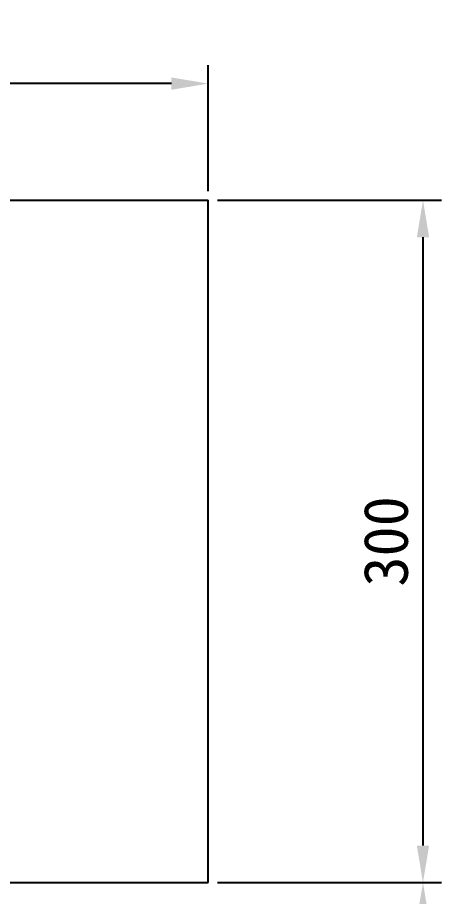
# Model space of a CAD drawing. Header units: millimetres. Extents: x -8699 to 14519, y -2727 to 7848.
# Drawn here: x 1565.4 to 1752, y -1184.7 to -798.2 of the extents above; entities that cross this region are included whole.
import ezdxf

# ---------------------------------------------------------------- set-up
doc = ezdxf.new("R2010")
doc.units = ezdxf.units.MM
doc.dimstyles.new('ISO-25', dxfattribs={"dimtxt": 2.5, "dimasz": 2.5, "dimexe": 1.25, "dimexo": 0.625, "dimtad": 1, "dimdsep": 46, "dimtxsty": 'Standard', "dimcen": 2.5, "dimadec": 0, "dimazin": 0, "dimtfac": 1, "dimtmove": 0, "dimatfit": 3, "dimfxl": 1, "dimarcsym": 0})

# ---------------------------------------------------------------- blocks, each defined once
blk = doc.blocks.new('*D246')
at = {"color": 3, "lineweight": -2, "transparency": 16777216}
for p, q in [((1299.39, -874.53), (1299.39, -819.14)), ((1649.39, -874.53), (1649.39, -819.14)), ((1633.14, -827.26), (1315.64, -827.26))]:
    blk.add_line(p, q, dxfattribs=at)
at = {"color": 3, "transparency": 16777216}
for points in [[(1315.64, -824.56), (1315.64, -829.97), (1299.39, -827.26)], [(1633.14, -824.56), (1633.14, -829.97), (1649.39, -827.26)]]:
    blk.add_solid(points, dxfattribs=at)
at = {"layer": 'DEFPOINTS', "color": 0, "transparency": 16777216}
for p in [(1299.39, -827.26), (1299.39, -878.59), (1649.39, -878.59)]:
    blk.add_point(p, dxfattribs=at)
at = {"color": 3, "transparency": 16777216, "insert": (1474.39, -811.01), "char_height": 19.5, "attachment_point": 5}
blk.add_mtext('350', dxfattribs=at)
blk = doc.blocks.new('*D247')
at = {"color": 3, "lineweight": -2, "transparency": 16777216}
for p, q in [((1653.45, -878.59), (1752.01, -878.59)), ((1743.88, -894.84), (1743.88, -1162.34)), ((1653.45, -1178.59), (1752.01, -1178.59))]:
    blk.add_line(p, q, dxfattribs=at)
at = {"color": 3, "transparency": 16777216}
for points in [[(1741.17, -894.84), (1746.59, -894.84), (1743.88, -878.59)], [(1741.17, -1162.34), (1746.59, -1162.34), (1743.88, -1178.59)]]:
    blk.add_solid(points, dxfattribs=at)
at = {"layer": 'DEFPOINTS', "color": 0, "transparency": 16777216}
for p in [(1649.39, -878.59), (1649.39, -1178.59), (1743.88, -1178.59)]:
    blk.add_point(p, dxfattribs=at)
at = {"color": 3, "transparency": 16777216, "insert": (1727.63, -1028.59), "char_height": 19.5, "attachment_point": 5, "rotation": 90}
blk.add_mtext('300', dxfattribs=at)
blk = doc.blocks.new('*D256')
at = {"color": 3, "lineweight": -2, "transparency": 16777216}
for p, q in [((1653.45, -1178.59), (1752.01, -1178.59)), ((1743.88, -1911.95), (1743.88, -1194.84)), ((1421.77, -1928.2), (1752.01, -1928.2))]:
    blk.add_line(p, q, dxfattribs=at)
at = {"color": 3, "transparency": 16777216}
for points in [[(1741.17, -1194.84), (1746.59, -1194.84), (1743.88, -1178.59)], [(1741.17, -1911.95), (1746.59, -1911.95), (1743.88, -1928.2)]]:
    blk.add_solid(points, dxfattribs=at)
at = {"layer": 'DEFPOINTS', "color": 0, "transparency": 16777216}
for p in [(1649.39, -1178.59), (1743.88, -1178.59), (1417.71, -1928.2)]:
    blk.add_point(p, dxfattribs=at)
at = {"color": 3, "transparency": 16777216, "insert": (1727.63, -1553.39), "char_height": 19.5, "attachment_point": 5, "rotation": 90}
blk.add_mtext('750', dxfattribs=at)

msp = doc.modelspace()

# ---------------------------------------------------------------- linework, layer by layer
for p, q in [((1299.39, -878.59), (1649.39, -878.59)), ((1649.39, -1178.59), (1649.39, -878.59)), ((1299.39, -1178.59), (1649.39, -1178.59))]:
    msp.add_line(p, q)

# ---------------------------------------------------------------- dimensions: what is measured, and where the dimension line sits
dim = msp.add_linear_dim(base=(1299.39, -827.26), p1=(1649.39, -878.59), p2=(1299.39, -878.59), dimstyle='ISO-25', override={"dimscale": 6.5, "dimtxt": 3, "dimgap": 1, "dimdec": 0, "dimclrd": 3, "dimclre": 3, "dimclrt": 3, "dimtdec": 0})
dim.commit()
dim.dimension.update_dxf_attribs({"geometry": '*D246', "text_midpoint": (1474.39, -811.01)})
for p1, picture, middle in [((1649.39, -878.59), '*D247', (1727.63, -1028.59)), ((1417.71, -1928.2), '*D256', (1727.63, -1553.39))]:
    dim = msp.add_linear_dim(base=(1743.88, -1178.59), p1=p1, p2=(1649.39, -1178.59), angle=90, dimstyle='ISO-25', override={"dimscale": 6.5, "dimtxt": 3, "dimgap": 1, "dimdec": 0, "dimclrd": 3, "dimclre": 3, "dimclrt": 3, "dimtdec": 0})
    dim.commit()
    dim.dimension.update_dxf_attribs({"geometry": picture, "text_midpoint": middle})

doc.saveas('drawing.dxf')
